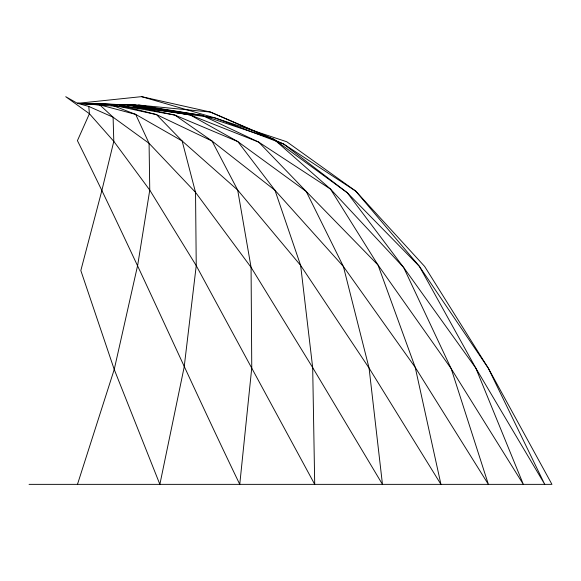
<?xml version="1.0" encoding="UTF-8"?>
<svg xmlns="http://www.w3.org/2000/svg" width="581" height="581" viewBox="0 0 581 581"><rect width="100%" height="100%" fill="white"/><g stroke="black" fill="none" stroke-linecap="round" stroke-linejoin="round"><path stroke-width="0.87" d="M77.476 484.358L114.232 369.458L137.712 265.059L149.76 190.11L149.077 143.34L135.685 114.392L110.027 104.435L77.469 103.338L65.733 96.7L89.43 113.738L113.803 141.357L149.76 190.11L196.24 265.662L314.713 484.358L312.687 367.628L300.638 265.423L274.973 190.27L237.818 141.59L190.336 115.016L133.862 104.95L77.469 103.338L88.762 106.425L113.099 117.209L149.077 143.34L195.536 192.362L251.072 267.333L312.687 367.628L382.465 484.358L369.08 368.093L343.393 266.497L306.223 191.461L258.698 142.105L202.261 115.423L138.634 105.059L77.469 103.338L141.539 96.642L210.424 112.053L274.05 139.346L347.22 192.689L419.359 266.309L488.301 368.18L551.95 484.358L29.05 484.358M133.862 104.95L202.261 115.423L274.05 139.346L330.495 189.086L378.035 265.052L451.197 368.674L523.336 484.358L475.803 368.093L403.664 267.5L330.495 189.086L258.698 142.105L190.336 115.016L127.362 104.921L77.469 103.338L142.585 108.233L214.672 117.827L286.789 141.764L355.71 191.076L424.646 266.439L488.301 368.18L544.738 484.358L475.803 368.093L419.359 266.309L355.71 191.076L283.579 143.986L210.424 112.053L138.634 105.059M141.539 96.642L214.672 117.827L283.579 143.986L347.22 192.689L403.664 267.5L451.197 368.674L488.381 484.358L415.219 367.337L343.393 266.497L274.973 190.27L212.021 141.023L174.874 115.089L119.337 105.052L77.469 103.338L99.736 104.849L135.685 114.392L182.136 140.965L237.68 190.06L300.638 265.423L369.08 368.093L440.943 484.358L415.219 367.337L378.035 265.052L306.223 191.461L237.818 141.59L174.874 115.089L127.362 104.921M110.027 104.435L156.478 114.588L212.021 141.023L237.68 190.06L251.072 267.333L251.762 367.788L239.757 484.358C184.693 370.228 133.979 254.071 77.418 140.653L89.43 113.738L88.762 106.425M119.337 105.052L156.478 114.588L182.136 140.965L195.536 192.362L196.24 265.662L184.177 367.039L159.869 484.358L114.232 369.458L80.832 270.543L101.762 190.946L113.803 141.357L113.099 117.209L99.736 104.849"/></g></svg>
